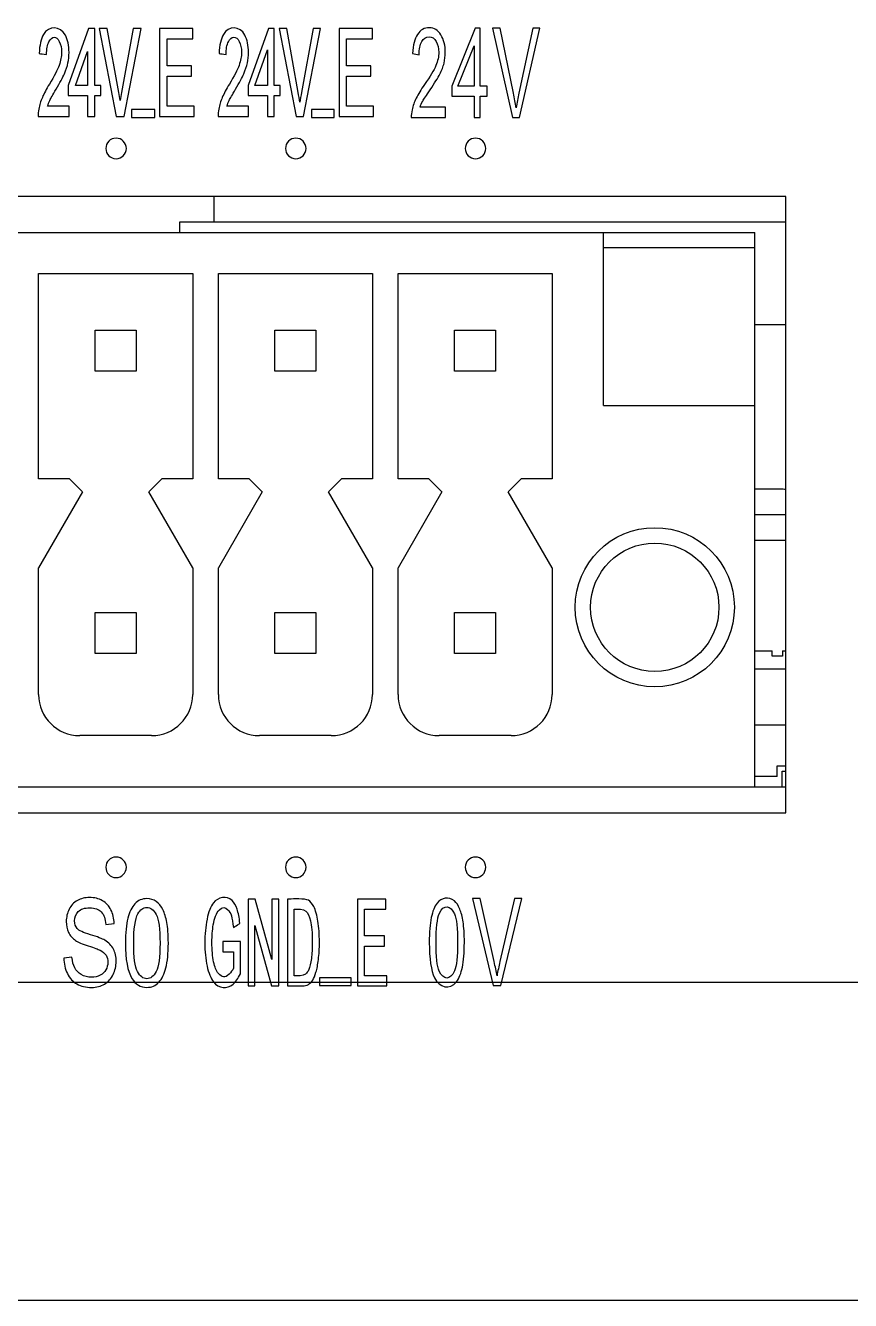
# Model space of a CAD drawing. Header units: millimetres. Extents: x 4086 to 8318, y 123 to 1549.
# Drawn here: x 7021.23 to 7037.29, y 1054.42 to 1079.26 of the extents above; entities that cross this region are included whole.
import ezdxf

# ---------------------------------------------------------------- set-up
doc = ezdxf.new("R2010")
doc.units = ezdxf.units.MM
doc.layers.add('20_ALL_FEATURES', color=7, linetype='Continuous')
doc.layers.add('layer 3', color=7, linetype='Continuous')

msp = doc.modelspace()

# ---------------------------------------------------------------- linework, layer by layer
at = {"layer": '20_ALL_FEATURES', "color": 7, "linetype": 'Continuous'}
for p, q in [((7036.033, 1075.925), (6960.933, 1075.925)), ((7024.896, 1075.925), (7024.896, 1075.425)), ((7036.033, 1063.925), (7036.033, 1075.925)), ((7024.226, 1075.425), (7024.226, 1075.225)), ((7036.033, 1075.425), (7024.226, 1075.425)), ((6961.533, 1075.225), (7035.433, 1075.225)), ((7032.483, 1071.855), (7032.483, 1075.225)), ((7035.433, 1064.425), (7035.433, 1075.225)), ((7035.433, 1074.925), (7032.483, 1074.925)), ((7021.483, 1070.425), (7021.483, 1074.425)), ((7021.483, 1074.425), (7024.483, 1074.425)), ((7024.483, 1074.425), (7024.483, 1070.425)), ((7024.983, 1070.425), (7024.983, 1074.425)), ((7024.983, 1074.425), (7027.983, 1074.425)), ((7027.983, 1074.425), (7027.983, 1070.425)), ((7028.483, 1070.425), (7028.483, 1074.425)), ((7028.483, 1074.425), (7031.483, 1074.425)), ((7031.483, 1074.425), (7031.483, 1070.425)), ((7022.583, 1072.525), (7022.583, 1073.325)), ((7022.583, 1073.325), (7023.383, 1073.325)), ((7023.383, 1073.325), (7023.383, 1072.525)), ((7026.083, 1072.525), (7026.083, 1073.325)), ((7026.083, 1073.325), (7026.883, 1073.325)), ((7026.883, 1073.325), (7026.883, 1072.525)), ((7029.583, 1072.525), (7029.583, 1073.325)), ((7029.583, 1073.325), (7030.383, 1073.325)), ((7030.383, 1073.325), (7030.383, 1072.525)), ((7036.033, 1073.425), (7035.433, 1073.425)), ((7023.383, 1072.525), (7022.583, 1072.525)), ((7026.883, 1072.525), (7026.083, 1072.525)), ((7030.383, 1072.525), (7029.583, 1072.525)), ((7032.483, 1071.855), (7035.433, 1071.855)), ((7022.083, 1070.425), (7021.483, 1070.425)), ((7022.083, 1070.425), (7022.336, 1070.171)), ((7023.629, 1070.171), (7023.883, 1070.425)), ((7024.483, 1070.425), (7023.883, 1070.425)), ((7025.583, 1070.425), (7024.983, 1070.425)), ((7025.583, 1070.425), (7025.836, 1070.171)), ((7027.129, 1070.171), (7027.383, 1070.425)), ((7027.983, 1070.425), (7027.383, 1070.425)), ((7029.083, 1070.425), (7028.483, 1070.425)), ((7029.083, 1070.425), (7029.336, 1070.171)), ((7030.629, 1070.171), (7030.883, 1070.425)), ((7031.483, 1070.425), (7030.883, 1070.425)), ((7035.937, 1070.225), (7035.433, 1070.225)), ((7022.336, 1070.171), (7021.483, 1068.692)), ((7024.483, 1068.692), (7023.629, 1070.171)), ((7025.836, 1070.171), (7024.983, 1068.692)), ((7027.983, 1068.692), (7027.129, 1070.171)), ((7029.336, 1070.171), (7028.483, 1068.692)), ((7031.483, 1068.692), (7030.629, 1070.171)), ((7036.033, 1069.725), (7035.433, 1069.725)), ((7036.033, 1069.225), (7035.433, 1069.225)), ((7021.483, 1066.225), (7021.483, 1068.692)), ((7024.483, 1068.692), (7024.483, 1066.225)), ((7024.983, 1066.225), (7024.983, 1068.692)), ((7027.983, 1068.692), (7027.983, 1066.225)), ((7028.483, 1066.225), (7028.483, 1068.692)), ((7031.483, 1068.692), (7031.483, 1066.225)), ((7022.583, 1067.025), (7022.583, 1067.825)), ((7022.583, 1067.825), (7023.383, 1067.825)), ((7023.383, 1067.825), (7023.383, 1067.025)), ((7026.083, 1067.025), (7026.083, 1067.825)), ((7026.083, 1067.825), (7026.883, 1067.825)), ((7026.883, 1067.825), (7026.883, 1067.025)), ((7029.583, 1067.025), (7029.583, 1067.825)), ((7029.583, 1067.825), (7030.383, 1067.825)), ((7030.383, 1067.825), (7030.383, 1067.025)), ((7023.383, 1067.025), (7022.583, 1067.025)), ((7026.883, 1067.025), (7026.083, 1067.025)), ((7030.383, 1067.025), (7029.583, 1067.025)), ((7035.433, 1067.075), (7035.769, 1067.075)), ((7035.769, 1066.975), (7035.769, 1067.075)), ((7035.969, 1067.075), (7035.969, 1066.975)), ((7035.969, 1067.075), (7036.033, 1067.075)), ((7035.969, 1066.975), (7035.769, 1066.975)), ((7035.433, 1066.728), (7036.033, 1066.728)), ((7036.033, 1065.628), (7035.433, 1065.628)), ((7023.683, 1065.425), (7022.283, 1065.425)), ((7027.183, 1065.425), (7025.783, 1065.425)), ((7030.683, 1065.425), (7029.283, 1065.425)), ((7035.864, 1064.628), (7035.864, 1064.835)), ((7035.864, 1064.835), (7036.033, 1064.835)), ((7035.864, 1064.628), (7035.433, 1064.628)), ((7035.964, 1064.425), (7035.964, 1064.735)), ((7035.964, 1064.735), (7036.033, 1064.735)), ((7036.033, 1064.425), (6960.933, 1064.425)), ((6960.933, 1063.925), (7036.033, 1063.925)), ((6846.023, 1060.625), (7173.323, 1060.625)), ((7173.273, 1054.425), (6846.073, 1054.425))]:
    msp.add_line(p, q, dxfattribs=at)
for radius in [1.55, 1.25]:
    msp.add_circle((7033.483, 1067.925), radius, dxfattribs=at)
for centre, radius, start, end in [((7035.937, 1069.725), 0.5, 78.9063, 90), ((7022.283, 1066.225), 0.8, 180, 270), ((7023.683, 1066.225), 0.8, 270, 0), ((7025.783, 1066.225), 0.8, 180, 270), ((7027.183, 1066.225), 0.8, 270, 0), ((7029.283, 1066.225), 0.8, 180, 270), ((7030.683, 1066.225), 0.8, 270, 0)]:
    msp.add_arc(centre, radius, start, end, dxfattribs=at)
at = {"layer": 'layer 3'}
for points, knots in [([(7022.076, 1077.682), (7022.076, 1077.682), (7022.076, 1077.481), (7022.076, 1077.481), (7022.076, 1077.481), (7022.076, 1077.481), (7021.472, 1077.481), (7021.472, 1077.481), (7021.472, 1077.481), (7021.472, 1077.532), (7021.476, 1077.58), (7021.485, 1077.628), (7021.485, 1077.628), (7021.499, 1077.705), (7021.522, 1077.781), (7021.555, 1077.856), (7021.555, 1077.856), (7021.587, 1077.931), (7021.633, 1078.017), (7021.692, 1078.115), (7021.692, 1078.115), (7021.785, 1078.268), (7021.848, 1078.39), (7021.881, 1078.479), (7021.881, 1078.479), (7021.914, 1078.569), (7021.93, 1078.654), (7021.93, 1078.734), (7021.93, 1078.734), (7021.93, 1078.817), (7021.915, 1078.888), (7021.885, 1078.945), (7021.885, 1078.945), (7021.826, 1079.059), (7021.74, 1079.052), (7021.684, 1078.94), (7021.684, 1078.94), (7021.653, 1078.88), (7021.638, 1078.796), (7021.637, 1078.688), (7021.637, 1078.688), (7021.573, 1078.698), (7021.527, 1078.705), (7021.493, 1078.71), (7021.493, 1078.71), (7021.5, 1078.871), (7021.528, 1078.995), (7021.576, 1079.079), (7021.576, 1079.079), (7021.677, 1079.255), (7021.909, 1079.249), (7022.003, 1079.069), (7022.003, 1079.069), (7022.051, 1078.978), (7022.075, 1078.864), (7022.075, 1078.729), (7022.075, 1078.729), (7022.075, 1078.66), (7022.068, 1078.593), (7022.054, 1078.526), (7022.054, 1078.526), (7022.04, 1078.459), (7022.017, 1078.389), (7021.984, 1078.316), (7021.984, 1078.316), (7021.952, 1078.242), (7021.898, 1078.141), (7021.822, 1078.013), (7021.822, 1078.013), (7021.759, 1077.907), (7021.718, 1077.835), (7021.7, 1077.797), (7021.7, 1077.797), (7021.682, 1077.759), (7021.668, 1077.721), (7021.656, 1077.682), (7021.656, 1077.682), (7021.656, 1077.682), (7022.076, 1077.682), (7022.076, 1077.682)], [0, 0, 0, 0, 0.047619, 0.047619, 0.047619, 0.047619, 0.095238, 0.095238, 0.095238, 0.095238, 0.142857, 0.142857, 0.142857, 0.142857, 0.190476, 0.190476, 0.190476, 0.190476, 0.238095, 0.238095, 0.238095, 0.238095, 0.285714, 0.285714, 0.285714, 0.285714, 0.333333, 0.333333, 0.333333, 0.333333, 0.380952, 0.380952, 0.380952, 0.380952, 0.428571, 0.428571, 0.428571, 0.428571, 0.47619, 0.47619, 0.47619, 0.47619, 0.52381, 0.52381, 0.52381, 0.52381, 0.571429, 0.571429, 0.571429, 0.571429, 0.619048, 0.619048, 0.619048, 0.619048, 0.666667, 0.666667, 0.666667, 0.666667, 0.714286, 0.714286, 0.714286, 0.714286, 0.761905, 0.761905, 0.761905, 0.761905, 0.809524, 0.809524, 0.809524, 0.809524, 0.857143, 0.857143, 0.857143, 0.857143, 0.904762, 0.904762, 0.904762, 0.904762, 1, 1, 1, 1]), ([(7022.433, 1077.481), (7022.433, 1077.481), (7022.433, 1077.891), (7022.433, 1077.891), (7022.433, 1077.891), (7022.433, 1077.891), (7022.098, 1077.891), (7022.098, 1077.891), (7022.098, 1077.891), (7022.098, 1077.891), (7022.061, 1077.891), (7022.061, 1077.891), (7022.061, 1077.891), (7022.061, 1077.891), (7022.061, 1078.086), (7022.061, 1078.086), (7022.061, 1078.086), (7022.061, 1078.086), (7022.452, 1079.2), (7022.452, 1079.2), (7022.452, 1079.2), (7022.452, 1079.2), (7022.575, 1079.2), (7022.575, 1079.2), (7022.575, 1079.2), (7022.575, 1079.2), (7022.575, 1078.086), (7022.575, 1078.086), (7022.575, 1078.086), (7022.575, 1078.086), (7022.691, 1078.086), (7022.691, 1078.086), (7022.691, 1078.086), (7022.691, 1078.086), (7022.691, 1077.891), (7022.691, 1077.891), (7022.691, 1077.891), (7022.691, 1077.891), (7022.575, 1077.891), (7022.575, 1077.891), (7022.575, 1077.891), (7022.575, 1077.891), (7022.575, 1077.481), (7022.575, 1077.481), (7022.575, 1077.481), (7022.575, 1077.481), (7022.538, 1077.481), (7022.538, 1077.481), (7022.538, 1077.481), (7022.538, 1077.481), (7022.47, 1077.481), (7022.47, 1077.481), (7022.47, 1077.481), (7022.47, 1077.481), (7022.433, 1077.481), (7022.433, 1077.481)], [0, 0, 0, 0, 0.066667, 0.066667, 0.066667, 0.066667, 0.133333, 0.133333, 0.133333, 0.133333, 0.2, 0.2, 0.2, 0.2, 0.266667, 0.266667, 0.266667, 0.266667, 0.333333, 0.333333, 0.333333, 0.333333, 0.4, 0.4, 0.4, 0.4, 0.466667, 0.466667, 0.466667, 0.466667, 0.533333, 0.533333, 0.533333, 0.533333, 0.6, 0.6, 0.6, 0.6, 0.666667, 0.666667, 0.666667, 0.666667, 0.733333, 0.733333, 0.733333, 0.733333, 0.8, 0.8, 0.8, 0.8, 0.866667, 0.866667, 0.866667, 0.866667, 1, 1, 1, 1]), ([(7022.991, 1077.481), (7022.991, 1077.481), (7022.66, 1079.2), (7022.66, 1079.2), (7022.66, 1079.2), (7022.714, 1079.2), (7022.767, 1079.2), (7022.82, 1079.2), (7022.82, 1079.2), (7022.82, 1079.2), (7023.043, 1077.95), (7023.043, 1077.95), (7023.043, 1077.95), (7023.052, 1077.896), (7023.061, 1077.844), (7023.069, 1077.794), (7023.069, 1077.794), (7023.077, 1077.846), (7023.087, 1077.898), (7023.096, 1077.95), (7023.096, 1077.95), (7023.096, 1077.95), (7023.327, 1079.2), (7023.327, 1079.2), (7023.327, 1079.2), (7023.378, 1079.2), (7023.429, 1079.2), (7023.48, 1079.2), (7023.48, 1079.2), (7023.48, 1079.2), (7023.146, 1077.481), (7023.146, 1077.481), (7023.146, 1077.481), (7023.094, 1077.481), (7023.043, 1077.481), (7022.991, 1077.481)], [0, 0, 0, 0, 0.1, 0.1, 0.1, 0.1, 0.2, 0.2, 0.2, 0.2, 0.3, 0.3, 0.3, 0.3, 0.4, 0.4, 0.4, 0.4, 0.5, 0.5, 0.5, 0.5, 0.6, 0.6, 0.6, 0.6, 0.7, 0.7, 0.7, 0.7, 0.8, 0.8, 0.8, 0.8, 1, 1, 1, 1]), ([(7023.834, 1077.481), (7023.834, 1077.481), (7023.834, 1079.2), (7023.834, 1079.2), (7023.834, 1079.2), (7024.052, 1079.2), (7024.271, 1079.2), (7024.489, 1079.2), (7024.489, 1079.2), (7024.489, 1079.2), (7024.489, 1078.998), (7024.489, 1078.998), (7024.489, 1078.998), (7024.489, 1078.998), (7023.984, 1078.998), (7023.984, 1078.998), (7023.984, 1078.998), (7023.984, 1078.998), (7023.984, 1078.47), (7023.984, 1078.47), (7023.984, 1078.47), (7023.984, 1078.47), (7024.457, 1078.47), (7024.457, 1078.47), (7024.457, 1078.47), (7024.457, 1078.47), (7024.457, 1078.268), (7024.457, 1078.268), (7024.457, 1078.268), (7024.457, 1078.268), (7023.984, 1078.268), (7023.984, 1078.268), (7023.984, 1078.268), (7023.984, 1078.268), (7023.984, 1077.682), (7023.984, 1077.682), (7023.984, 1077.682), (7023.984, 1077.682), (7024.509, 1077.682), (7024.509, 1077.682), (7024.509, 1077.682), (7024.509, 1077.682), (7024.509, 1077.481), (7024.509, 1077.481), (7024.509, 1077.481), (7024.509, 1077.481), (7023.834, 1077.481), (7023.834, 1077.481)], [0, 0, 0, 0, 0.076923, 0.076923, 0.076923, 0.076923, 0.153846, 0.153846, 0.153846, 0.153846, 0.230769, 0.230769, 0.230769, 0.230769, 0.307692, 0.307692, 0.307692, 0.307692, 0.384615, 0.384615, 0.384615, 0.384615, 0.461538, 0.461538, 0.461538, 0.461538, 0.538462, 0.538462, 0.538462, 0.538462, 0.615385, 0.615385, 0.615385, 0.615385, 0.692308, 0.692308, 0.692308, 0.692308, 0.769231, 0.769231, 0.769231, 0.769231, 0.846154, 0.846154, 0.846154, 0.846154, 1, 1, 1, 1]), ([(7025.544, 1077.481), (7025.544, 1077.481), (7025.004, 1077.481), (7025.004, 1077.481), (7025.004, 1077.481), (7025.004, 1077.481), (7024.977, 1077.481), (7024.977, 1077.481), (7024.977, 1077.481), (7024.977, 1077.532), (7024.981, 1077.58), (7024.99, 1077.628), (7024.99, 1077.628), (7025.004, 1077.705), (7025.028, 1077.781), (7025.06, 1077.856), (7025.06, 1077.856), (7025.092, 1077.931), (7025.138, 1078.017), (7025.197, 1078.115), (7025.197, 1078.115), (7025.29, 1078.269), (7025.353, 1078.39), (7025.386, 1078.479), (7025.386, 1078.479), (7025.419, 1078.569), (7025.435, 1078.654), (7025.435, 1078.734), (7025.435, 1078.734), (7025.435, 1078.817), (7025.42, 1078.888), (7025.39, 1078.946), (7025.39, 1078.946), (7025.331, 1079.061), (7025.236, 1079.054), (7025.179, 1078.94), (7025.179, 1078.94), (7025.148, 1078.88), (7025.133, 1078.796), (7025.132, 1078.688), (7025.132, 1078.688), (7025.065, 1078.699), (7025.041, 1078.703), (7024.998, 1078.71), (7024.998, 1078.71), (7025.005, 1078.872), (7025.033, 1078.995), (7025.081, 1079.08), (7025.081, 1079.08), (7025.182, 1079.255), (7025.404, 1079.249), (7025.498, 1079.07), (7025.498, 1079.07), (7025.546, 1078.978), (7025.57, 1078.864), (7025.57, 1078.729), (7025.57, 1078.729), (7025.57, 1078.66), (7025.563, 1078.593), (7025.549, 1078.526), (7025.549, 1078.526), (7025.535, 1078.459), (7025.512, 1078.389), (7025.479, 1078.316), (7025.479, 1078.316), (7025.446, 1078.243), (7025.392, 1078.141), (7025.317, 1078.013), (7025.317, 1078.013), (7025.254, 1077.907), (7025.213, 1077.835), (7025.195, 1077.797), (7025.195, 1077.797), (7025.177, 1077.759), (7025.163, 1077.721), (7025.151, 1077.682), (7025.151, 1077.682), (7025.151, 1077.682), (7025.544, 1077.682), (7025.544, 1077.682), (7025.544, 1077.682), (7025.544, 1077.682), (7025.571, 1077.682), (7025.571, 1077.682), (7025.571, 1077.682), (7025.571, 1077.682), (7025.571, 1077.481), (7025.571, 1077.481), (7025.571, 1077.481), (7025.571, 1077.481), (7025.544, 1077.481), (7025.544, 1077.481)], [0, 0, 0, 0, 0.041667, 0.041667, 0.041667, 0.041667, 0.083333, 0.083333, 0.083333, 0.083333, 0.125, 0.125, 0.125, 0.125, 0.166667, 0.166667, 0.166667, 0.166667, 0.208333, 0.208333, 0.208333, 0.208333, 0.25, 0.25, 0.25, 0.25, 0.291667, 0.291667, 0.291667, 0.291667, 0.333333, 0.333333, 0.333333, 0.333333, 0.375, 0.375, 0.375, 0.375, 0.416667, 0.416667, 0.416667, 0.416667, 0.458333, 0.458333, 0.458333, 0.458333, 0.5, 0.5, 0.5, 0.5, 0.541667, 0.541667, 0.541667, 0.541667, 0.583333, 0.583333, 0.583333, 0.583333, 0.625, 0.625, 0.625, 0.625, 0.666667, 0.666667, 0.666667, 0.666667, 0.708333, 0.708333, 0.708333, 0.708333, 0.75, 0.75, 0.75, 0.75, 0.791667, 0.791667, 0.791667, 0.791667, 0.833333, 0.833333, 0.833333, 0.833333, 0.875, 0.875, 0.875, 0.875, 0.916667, 0.916667, 0.916667, 0.916667, 1, 1, 1, 1]), ([(7026.043, 1079.2), (7026.043, 1079.2), (7026.07, 1079.2), (7026.07, 1079.2), (7026.07, 1079.2), (7026.07, 1079.2), (7026.07, 1078.086), (7026.07, 1078.086), (7026.07, 1078.086), (7026.07, 1078.086), (7026.159, 1078.086), (7026.159, 1078.086), (7026.159, 1078.086), (7026.159, 1078.086), (7026.186, 1078.086), (7026.186, 1078.086), (7026.186, 1078.086), (7026.186, 1078.086), (7026.186, 1077.891), (7026.186, 1077.891), (7026.186, 1077.891), (7026.186, 1077.891), (7026.159, 1077.891), (7026.159, 1077.891), (7026.159, 1077.891), (7026.159, 1077.891), (7026.07, 1077.891), (7026.07, 1077.891), (7026.07, 1077.891), (7026.07, 1077.891), (7026.07, 1077.481), (7026.07, 1077.481), (7026.07, 1077.481), (7026.07, 1077.481), (7026.043, 1077.481), (7026.043, 1077.481), (7026.043, 1077.481), (7026.043, 1077.481), (7025.965, 1077.481), (7025.965, 1077.481), (7025.965, 1077.481), (7025.965, 1077.481), (7025.938, 1077.481), (7025.938, 1077.481), (7025.938, 1077.481), (7025.938, 1077.481), (7025.938, 1077.891), (7025.938, 1077.891), (7025.938, 1077.891), (7025.938, 1077.891), (7025.593, 1077.891), (7025.593, 1077.891), (7025.593, 1077.891), (7025.593, 1077.891), (7025.566, 1077.891), (7025.566, 1077.891), (7025.566, 1077.891), (7025.566, 1077.891), (7025.566, 1078.086), (7025.566, 1078.086), (7025.566, 1078.086), (7025.566, 1078.086), (7025.957, 1079.2), (7025.957, 1079.2), (7025.957, 1079.2), (7025.957, 1079.2), (7025.984, 1079.2), (7025.984, 1079.2), (7025.984, 1079.2), (7025.984, 1079.2), (7026.043, 1079.2), (7026.043, 1079.2)], [0, 0, 0, 0, 0.052632, 0.052632, 0.052632, 0.052632, 0.105263, 0.105263, 0.105263, 0.105263, 0.157895, 0.157895, 0.157895, 0.157895, 0.210526, 0.210526, 0.210526, 0.210526, 0.263158, 0.263158, 0.263158, 0.263158, 0.315789, 0.315789, 0.315789, 0.315789, 0.368421, 0.368421, 0.368421, 0.368421, 0.421053, 0.421053, 0.421053, 0.421053, 0.473684, 0.473684, 0.473684, 0.473684, 0.526316, 0.526316, 0.526316, 0.526316, 0.578947, 0.578947, 0.578947, 0.578947, 0.631579, 0.631579, 0.631579, 0.631579, 0.684211, 0.684211, 0.684211, 0.684211, 0.736842, 0.736842, 0.736842, 0.736842, 0.789474, 0.789474, 0.789474, 0.789474, 0.842105, 0.842105, 0.842105, 0.842105, 0.894737, 0.894737, 0.894737, 0.894737, 1, 1, 1, 1]), ([(7026.288, 1079.2), (7026.288, 1079.2), (7026.315, 1079.2), (7026.315, 1079.2), (7026.315, 1079.2), (7026.315, 1079.2), (7026.537, 1077.951), (7026.537, 1077.951), (7026.537, 1077.951), (7026.549, 1077.885), (7026.56, 1077.822), (7026.569, 1077.761), (7026.569, 1077.761), (7026.579, 1077.824), (7026.59, 1077.887), (7026.601, 1077.951), (7026.601, 1077.951), (7026.601, 1077.951), (7026.832, 1079.2), (7026.832, 1079.2), (7026.832, 1079.2), (7026.832, 1079.2), (7026.859, 1079.2), (7026.859, 1079.2), (7026.859, 1079.2), (7026.859, 1079.2), (7026.948, 1079.2), (7026.948, 1079.2), (7026.948, 1079.2), (7026.948, 1079.2), (7026.975, 1079.2), (7026.975, 1079.2), (7026.975, 1079.2), (7026.975, 1079.2), (7026.641, 1077.481), (7026.641, 1077.481), (7026.641, 1077.481), (7026.641, 1077.481), (7026.614, 1077.481), (7026.614, 1077.481), (7026.614, 1077.481), (7026.614, 1077.481), (7026.523, 1077.481), (7026.523, 1077.481), (7026.523, 1077.481), (7026.523, 1077.481), (7026.496, 1077.481), (7026.496, 1077.481), (7026.496, 1077.481), (7026.496, 1077.481), (7026.165, 1079.2), (7026.165, 1079.2), (7026.165, 1079.2), (7026.165, 1079.2), (7026.192, 1079.2), (7026.192, 1079.2), (7026.192, 1079.2), (7026.192, 1079.2), (7026.288, 1079.2), (7026.288, 1079.2)], [0, 0, 0, 0, 0.0625, 0.0625, 0.0625, 0.0625, 0.125, 0.125, 0.125, 0.125, 0.1875, 0.1875, 0.1875, 0.1875, 0.25, 0.25, 0.25, 0.25, 0.3125, 0.3125, 0.3125, 0.3125, 0.375, 0.375, 0.375, 0.375, 0.4375, 0.4375, 0.4375, 0.4375, 0.5, 0.5, 0.5, 0.5, 0.5625, 0.5625, 0.5625, 0.5625, 0.625, 0.625, 0.625, 0.625, 0.6875, 0.6875, 0.6875, 0.6875, 0.75, 0.75, 0.75, 0.75, 0.8125, 0.8125, 0.8125, 0.8125, 0.875, 0.875, 0.875, 0.875, 1, 1, 1, 1]), ([(7027.957, 1079.2), (7027.957, 1079.2), (7027.984, 1079.2), (7027.984, 1079.2), (7027.984, 1079.2), (7027.984, 1079.2), (7027.984, 1078.998), (7027.984, 1078.998), (7027.984, 1078.998), (7027.984, 1078.998), (7027.957, 1078.998), (7027.957, 1078.998), (7027.957, 1078.998), (7027.957, 1078.998), (7027.479, 1078.998), (7027.479, 1078.998), (7027.479, 1078.998), (7027.479, 1078.998), (7027.479, 1078.47), (7027.479, 1078.47), (7027.479, 1078.47), (7027.479, 1078.47), (7027.925, 1078.47), (7027.925, 1078.47), (7027.925, 1078.47), (7027.925, 1078.47), (7027.952, 1078.47), (7027.952, 1078.47), (7027.952, 1078.47), (7027.952, 1078.47), (7027.952, 1078.268), (7027.952, 1078.268), (7027.952, 1078.268), (7027.952, 1078.268), (7027.925, 1078.268), (7027.925, 1078.268), (7027.925, 1078.268), (7027.925, 1078.268), (7027.479, 1078.268), (7027.479, 1078.268), (7027.479, 1078.268), (7027.479, 1078.268), (7027.479, 1077.682), (7027.479, 1077.682), (7027.479, 1077.682), (7027.479, 1077.682), (7027.977, 1077.682), (7027.977, 1077.682), (7027.977, 1077.682), (7027.977, 1077.682), (7028.004, 1077.682), (7028.004, 1077.682), (7028.004, 1077.682), (7028.004, 1077.682), (7028.004, 1077.481), (7028.004, 1077.481), (7028.004, 1077.481), (7028.004, 1077.481), (7027.977, 1077.481), (7027.977, 1077.481), (7027.977, 1077.481), (7027.977, 1077.481), (7027.366, 1077.481), (7027.366, 1077.481), (7027.366, 1077.481), (7027.366, 1077.481), (7027.339, 1077.481), (7027.339, 1077.481), (7027.339, 1077.481), (7027.339, 1077.481), (7027.339, 1079.2), (7027.339, 1079.2), (7027.339, 1079.2), (7027.339, 1079.2), (7027.366, 1079.2), (7027.366, 1079.2), (7027.366, 1079.2), (7027.366, 1079.2), (7027.957, 1079.2), (7027.957, 1079.2)], [0, 0, 0, 0, 0.047619, 0.047619, 0.047619, 0.047619, 0.095238, 0.095238, 0.095238, 0.095238, 0.142857, 0.142857, 0.142857, 0.142857, 0.190476, 0.190476, 0.190476, 0.190476, 0.238095, 0.238095, 0.238095, 0.238095, 0.285714, 0.285714, 0.285714, 0.285714, 0.333333, 0.333333, 0.333333, 0.333333, 0.380952, 0.380952, 0.380952, 0.380952, 0.428571, 0.428571, 0.428571, 0.428571, 0.47619, 0.47619, 0.47619, 0.47619, 0.52381, 0.52381, 0.52381, 0.52381, 0.571429, 0.571429, 0.571429, 0.571429, 0.619048, 0.619048, 0.619048, 0.619048, 0.666667, 0.666667, 0.666667, 0.666667, 0.714286, 0.714286, 0.714286, 0.714286, 0.761905, 0.761905, 0.761905, 0.761905, 0.809524, 0.809524, 0.809524, 0.809524, 0.857143, 0.857143, 0.857143, 0.857143, 0.904762, 0.904762, 0.904762, 0.904762, 1, 1, 1, 1]), ([(7029.404, 1077.666), (7029.404, 1077.666), (7029.404, 1077.462), (7029.404, 1077.462), (7029.404, 1077.462), (7029.404, 1077.462), (7028.741, 1077.462), (7028.741, 1077.462), (7028.741, 1077.462), (7028.74, 1077.513), (7028.745, 1077.563), (7028.755, 1077.611), (7028.755, 1077.611), (7028.772, 1077.689), (7028.8, 1077.766), (7028.837, 1077.842), (7028.837, 1077.842), (7028.875, 1077.918), (7028.928, 1078.006), (7028.998, 1078.105), (7028.998, 1078.105), (7029.107, 1078.26), (7029.18, 1078.383), (7029.219, 1078.474), (7029.219, 1078.474), (7029.257, 1078.565), (7029.277, 1078.651), (7029.277, 1078.732), (7029.277, 1078.732), (7029.277, 1078.817), (7029.259, 1078.888), (7029.224, 1078.947), (7029.224, 1078.947), (7029.189, 1079.005), (7029.144, 1079.034), (7029.087, 1079.034), (7029.087, 1079.034), (7029.028, 1079.034), (7028.98, 1079.003), (7028.945, 1078.942), (7028.945, 1078.942), (7028.909, 1078.88), (7028.891, 1078.795), (7028.891, 1078.686), (7028.891, 1078.686), (7028.891, 1078.686), (7028.765, 1078.708), (7028.765, 1078.708), (7028.765, 1078.708), (7028.773, 1078.872), (7028.806, 1078.997), (7028.862, 1079.083), (7028.862, 1079.083), (7028.919, 1079.169), (7028.995, 1079.212), (7029.09, 1079.212), (7029.09, 1079.212), (7029.186, 1079.212), (7029.263, 1079.166), (7029.318, 1079.073), (7029.318, 1079.073), (7029.375, 1078.98), (7029.403, 1078.865), (7029.403, 1078.727), (7029.403, 1078.727), (7029.403, 1078.658), (7029.394, 1078.589), (7029.378, 1078.522), (7029.378, 1078.522), (7029.362, 1078.454), (7029.334, 1078.383), (7029.296, 1078.308), (7029.296, 1078.308), (7029.258, 1078.234), (7029.195, 1078.131), (7029.107, 1078.002), (7029.107, 1078.002), (7029.033, 1077.894), (7028.985, 1077.821), (7028.964, 1077.782), (7028.964, 1077.782), (7028.943, 1077.744), (7028.926, 1077.705), (7028.912, 1077.666), (7028.912, 1077.666), (7028.912, 1077.666), (7029.404, 1077.666), (7029.404, 1077.666)], [0, 0, 0, 0, 0.043478, 0.043478, 0.043478, 0.043478, 0.086957, 0.086957, 0.086957, 0.086957, 0.130435, 0.130435, 0.130435, 0.130435, 0.173913, 0.173913, 0.173913, 0.173913, 0.217391, 0.217391, 0.217391, 0.217391, 0.26087, 0.26087, 0.26087, 0.26087, 0.304348, 0.304348, 0.304348, 0.304348, 0.347826, 0.347826, 0.347826, 0.347826, 0.391304, 0.391304, 0.391304, 0.391304, 0.434783, 0.434783, 0.434783, 0.434783, 0.478261, 0.478261, 0.478261, 0.478261, 0.521739, 0.521739, 0.521739, 0.521739, 0.565217, 0.565217, 0.565217, 0.565217, 0.608696, 0.608696, 0.608696, 0.608696, 0.652174, 0.652174, 0.652174, 0.652174, 0.695652, 0.695652, 0.695652, 0.695652, 0.73913, 0.73913, 0.73913, 0.73913, 0.782609, 0.782609, 0.782609, 0.782609, 0.826087, 0.826087, 0.826087, 0.826087, 0.869565, 0.869565, 0.869565, 0.869565, 0.913043, 0.913043, 0.913043, 0.913043, 1, 1, 1, 1]), ([(7029.962, 1077.462), (7029.962, 1077.462), (7029.962, 1077.878), (7029.962, 1077.878), (7029.962, 1077.878), (7029.962, 1077.878), (7029.527, 1077.878), (7029.527, 1077.878), (7029.527, 1077.878), (7029.527, 1077.878), (7029.527, 1078.075), (7029.527, 1078.075), (7029.527, 1078.075), (7029.527, 1078.075), (7029.984, 1079.205), (7029.984, 1079.205), (7029.984, 1079.205), (7029.984, 1079.205), (7030.085, 1079.205), (7030.085, 1079.205), (7030.085, 1079.205), (7030.085, 1079.205), (7030.085, 1078.075), (7030.085, 1078.075), (7030.085, 1078.075), (7030.085, 1078.075), (7030.221, 1078.075), (7030.221, 1078.075), (7030.221, 1078.075), (7030.221, 1078.075), (7030.221, 1077.878), (7030.221, 1077.878), (7030.221, 1077.878), (7030.221, 1077.878), (7030.085, 1077.878), (7030.085, 1077.878), (7030.085, 1077.878), (7030.085, 1077.878), (7030.085, 1077.462), (7030.085, 1077.462), (7030.085, 1077.462), (7030.085, 1077.462), (7029.962, 1077.462), (7029.962, 1077.462)], [0, 0, 0, 0, 0.083333, 0.083333, 0.083333, 0.083333, 0.166667, 0.166667, 0.166667, 0.166667, 0.25, 0.25, 0.25, 0.25, 0.333333, 0.333333, 0.333333, 0.333333, 0.416667, 0.416667, 0.416667, 0.416667, 0.5, 0.5, 0.5, 0.5, 0.583333, 0.583333, 0.583333, 0.583333, 0.666667, 0.666667, 0.666667, 0.666667, 0.75, 0.75, 0.75, 0.75, 0.833333, 0.833333, 0.833333, 0.833333, 1, 1, 1, 1]), ([(7030.712, 1077.462), (7030.712, 1077.462), (7030.325, 1079.205), (7030.325, 1079.205), (7030.325, 1079.205), (7030.325, 1079.205), (7030.469, 1079.205), (7030.469, 1079.205), (7030.469, 1079.205), (7030.469, 1079.205), (7030.729, 1077.938), (7030.729, 1077.938), (7030.729, 1077.938), (7030.75, 1077.837), (7030.768, 1077.742), (7030.782, 1077.653), (7030.782, 1077.653), (7030.797, 1077.748), (7030.815, 1077.843), (7030.835, 1077.938), (7030.835, 1077.938), (7030.835, 1077.938), (7031.106, 1079.205), (7031.106, 1079.205), (7031.106, 1079.205), (7031.106, 1079.205), (7031.241, 1079.205), (7031.241, 1079.205), (7031.241, 1079.205), (7031.241, 1079.205), (7030.85, 1077.462), (7030.85, 1077.462), (7030.85, 1077.462), (7030.85, 1077.462), (7030.712, 1077.462), (7030.712, 1077.462)], [0, 0, 0, 0, 0.1, 0.1, 0.1, 0.1, 0.2, 0.2, 0.2, 0.2, 0.3, 0.3, 0.3, 0.3, 0.4, 0.4, 0.4, 0.4, 0.5, 0.5, 0.5, 0.5, 0.6, 0.6, 0.6, 0.6, 0.7, 0.7, 0.7, 0.7, 0.8, 0.8, 0.8, 0.8, 1, 1, 1, 1]), ([(7022.433, 1078.086), (7022.433, 1078.086), (7022.433, 1078.752), (7022.433, 1078.752), (7022.433, 1078.752), (7022.433, 1078.752), (7022.201, 1078.086), (7022.201, 1078.086), (7022.201, 1078.086), (7022.201, 1078.086), (7022.433, 1078.086), (7022.433, 1078.086)], [0, 0, 0, 0, 0.25, 0.25, 0.25, 0.25, 0.5, 0.5, 0.5, 0.5, 1, 1, 1, 1]), ([(7025.938, 1078.782), (7025.938, 1078.782), (7025.696, 1078.086), (7025.696, 1078.086), (7025.696, 1078.086), (7025.696, 1078.086), (7025.938, 1078.086), (7025.938, 1078.086), (7025.938, 1078.086), (7025.938, 1078.086), (7025.938, 1078.782), (7025.938, 1078.782)], [0, 0, 0, 0, 0.25, 0.25, 0.25, 0.25, 0.5, 0.5, 0.5, 0.5, 1, 1, 1, 1]), ([(7029.962, 1078.075), (7029.962, 1078.075), (7029.962, 1078.859), (7029.962, 1078.859), (7029.962, 1078.859), (7029.962, 1078.859), (7029.648, 1078.075), (7029.648, 1078.075), (7029.648, 1078.075), (7029.648, 1078.075), (7029.962, 1078.075), (7029.962, 1078.075)], [0, 0, 0, 0, 0.25, 0.25, 0.25, 0.25, 0.5, 0.5, 0.5, 0.5, 1, 1, 1, 1]), ([(7023.292, 1077.465), (7023.292, 1077.465), (7023.292, 1077.617), (7023.292, 1077.617), (7023.292, 1077.617), (7023.443, 1077.617), (7023.594, 1077.617), (7023.745, 1077.617), (7023.745, 1077.617), (7023.745, 1077.617), (7023.745, 1077.465), (7023.745, 1077.465), (7023.745, 1077.465), (7023.594, 1077.465), (7023.443, 1077.465), (7023.292, 1077.465)], [0, 0, 0, 0, 0.2, 0.2, 0.2, 0.2, 0.4, 0.4, 0.4, 0.4, 0.6, 0.6, 0.6, 0.6, 1, 1, 1, 1]), ([(7027.213, 1077.617), (7027.213, 1077.617), (7027.24, 1077.617), (7027.24, 1077.617), (7027.24, 1077.617), (7027.24, 1077.617), (7027.24, 1077.465), (7027.24, 1077.465), (7027.24, 1077.465), (7027.24, 1077.465), (7027.213, 1077.465), (7027.213, 1077.465), (7027.213, 1077.465), (7027.213, 1077.465), (7026.824, 1077.465), (7026.824, 1077.465), (7026.824, 1077.465), (7026.824, 1077.465), (7026.797, 1077.465), (7026.797, 1077.465), (7026.797, 1077.465), (7026.797, 1077.465), (7026.797, 1077.617), (7026.797, 1077.617), (7026.797, 1077.617), (7026.797, 1077.617), (7026.824, 1077.617), (7026.824, 1077.617), (7026.824, 1077.617), (7026.824, 1077.617), (7027.213, 1077.617), (7027.213, 1077.617)], [0, 0, 0, 0, 0.111111, 0.111111, 0.111111, 0.111111, 0.222222, 0.222222, 0.222222, 0.222222, 0.333333, 0.333333, 0.333333, 0.333333, 0.444444, 0.444444, 0.444444, 0.444444, 0.555556, 0.555556, 0.555556, 0.555556, 0.666667, 0.666667, 0.666667, 0.666667, 0.777778, 0.777778, 0.777778, 0.777778, 1, 1, 1, 1]), ([(7022.991, 1077.061), (7023.101, 1077.061), (7023.191, 1076.972), (7023.191, 1076.861), (7023.191, 1076.861), (7023.191, 1076.751), (7023.101, 1076.661), (7022.991, 1076.661), (7022.991, 1076.661), (7022.88, 1076.661), (7022.791, 1076.751), (7022.791, 1076.861), (7022.791, 1076.861), (7022.791, 1076.972), (7022.88, 1077.061), (7022.991, 1077.061)], [0, 0, 0, 0, 0.2, 0.2, 0.2, 0.2, 0.4, 0.4, 0.4, 0.4, 0.6, 0.6, 0.6, 0.6, 1, 1, 1, 1]), ([(7026.491, 1077.061), (7026.601, 1077.061), (7026.691, 1076.972), (7026.691, 1076.861), (7026.691, 1076.861), (7026.691, 1076.751), (7026.601, 1076.661), (7026.491, 1076.661), (7026.491, 1076.661), (7026.38, 1076.661), (7026.291, 1076.751), (7026.291, 1076.861), (7026.291, 1076.861), (7026.291, 1076.972), (7026.38, 1077.061), (7026.491, 1077.061)], [0, 0, 0, 0, 0.2, 0.2, 0.2, 0.2, 0.4, 0.4, 0.4, 0.4, 0.6, 0.6, 0.6, 0.6, 1, 1, 1, 1]), ([(7029.991, 1077.061), (7030.101, 1077.061), (7030.191, 1076.972), (7030.191, 1076.861), (7030.191, 1076.861), (7030.191, 1076.751), (7030.101, 1076.661), (7029.991, 1076.661), (7029.991, 1076.661), (7029.88, 1076.661), (7029.791, 1076.751), (7029.791, 1076.861), (7029.791, 1076.861), (7029.791, 1076.972), (7029.88, 1077.061), (7029.991, 1077.061)], [0, 0, 0, 0, 0.2, 0.2, 0.2, 0.2, 0.4, 0.4, 0.4, 0.4, 0.6, 0.6, 0.6, 0.6, 1, 1, 1, 1]), ([(7022.991, 1063.061), (7023.101, 1063.061), (7023.191, 1062.972), (7023.191, 1062.861), (7023.191, 1062.861), (7023.191, 1062.751), (7023.101, 1062.661), (7022.991, 1062.661), (7022.991, 1062.661), (7022.88, 1062.661), (7022.791, 1062.751), (7022.791, 1062.861), (7022.791, 1062.861), (7022.791, 1062.972), (7022.88, 1063.061), (7022.991, 1063.061)], [0, 0, 0, 0, 0.2, 0.2, 0.2, 0.2, 0.4, 0.4, 0.4, 0.4, 0.6, 0.6, 0.6, 0.6, 1, 1, 1, 1]), ([(7026.491, 1063.061), (7026.601, 1063.061), (7026.691, 1062.972), (7026.691, 1062.861), (7026.691, 1062.861), (7026.691, 1062.751), (7026.601, 1062.661), (7026.491, 1062.661), (7026.491, 1062.661), (7026.38, 1062.661), (7026.291, 1062.751), (7026.291, 1062.861), (7026.291, 1062.861), (7026.291, 1062.972), (7026.38, 1063.061), (7026.491, 1063.061)], [0, 0, 0, 0, 0.2, 0.2, 0.2, 0.2, 0.4, 0.4, 0.4, 0.4, 0.6, 0.6, 0.6, 0.6, 1, 1, 1, 1]), ([(7029.991, 1063.061), (7030.101, 1063.061), (7030.191, 1062.972), (7030.191, 1062.861), (7030.191, 1062.861), (7030.191, 1062.751), (7030.101, 1062.661), (7029.991, 1062.661), (7029.991, 1062.661), (7029.88, 1062.661), (7029.791, 1062.751), (7029.791, 1062.861), (7029.791, 1062.861), (7029.791, 1062.972), (7029.88, 1063.061), (7029.991, 1063.061)], [0, 0, 0, 0, 0.2, 0.2, 0.2, 0.2, 0.4, 0.4, 0.4, 0.4, 0.6, 0.6, 0.6, 0.6, 1, 1, 1, 1]), ([(7021.973, 1061.094), (7021.973, 1061.094), (7022.132, 1061.113), (7022.132, 1061.113), (7022.132, 1061.113), (7022.14, 1061.028), (7022.157, 1060.958), (7022.185, 1060.903), (7022.185, 1060.903), (7022.213, 1060.849), (7022.256, 1060.805), (7022.314, 1060.771), (7022.314, 1060.771), (7022.372, 1060.737), (7022.438, 1060.72), (7022.511, 1060.72), (7022.511, 1060.72), (7022.576, 1060.72), (7022.633, 1060.733), (7022.683, 1060.759), (7022.683, 1060.759), (7022.732, 1060.784), (7022.769, 1060.819), (7022.793, 1060.864), (7022.793, 1060.864), (7022.817, 1060.909), (7022.83, 1060.957), (7022.83, 1061.009), (7022.83, 1061.009), (7022.83, 1061.062), (7022.818, 1061.108), (7022.795, 1061.148), (7022.795, 1061.148), (7022.771, 1061.187), (7022.733, 1061.22), (7022.679, 1061.247), (7022.679, 1061.247), (7022.645, 1061.265), (7022.568, 1061.292), (7022.45, 1061.33), (7022.45, 1061.33), (7022.332, 1061.367), (7022.25, 1061.402), (7022.203, 1061.436), (7022.203, 1061.436), (7022.141, 1061.478), (7022.096, 1061.531), (7022.066, 1061.593), (7022.066, 1061.593), (7022.036, 1061.656), (7022.021, 1061.727), (7022.021, 1061.804), (7022.021, 1061.804), (7022.021, 1061.89), (7022.04, 1061.97), (7022.076, 1062.044), (7022.076, 1062.044), (7022.113, 1062.119), (7022.167, 1062.175), (7022.237, 1062.214), (7022.237, 1062.214), (7022.308, 1062.253), (7022.386, 1062.272), (7022.473, 1062.272), (7022.473, 1062.272), (7022.568, 1062.272), (7022.652, 1062.252), (7022.724, 1062.211), (7022.724, 1062.211), (7022.797, 1062.171), (7022.853, 1062.111), (7022.892, 1062.033), (7022.892, 1062.033), (7022.931, 1061.954), (7022.952, 1061.865), (7022.955, 1061.766), (7022.955, 1061.766), (7022.955, 1061.766), (7022.792, 1061.749), (7022.792, 1061.749), (7022.792, 1061.749), (7022.783, 1061.856), (7022.754, 1061.937), (7022.703, 1061.991), (7022.703, 1061.991), (7022.653, 1062.046), (7022.578, 1062.073), (7022.479, 1062.073), (7022.479, 1062.073), (7022.377, 1062.073), (7022.302, 1062.048), (7022.255, 1061.999), (7022.255, 1061.999), (7022.208, 1061.949), (7022.184, 1061.889), (7022.184, 1061.819), (7022.184, 1061.819), (7022.184, 1061.758), (7022.201, 1061.708), (7022.234, 1061.669), (7022.234, 1061.669), (7022.267, 1061.63), (7022.352, 1061.589), (7022.49, 1061.548), (7022.49, 1061.548), (7022.628, 1061.507), (7022.723, 1061.471), (7022.774, 1061.44), (7022.774, 1061.44), (7022.849, 1061.395), (7022.904, 1061.338), (7022.939, 1061.268), (7022.939, 1061.268), (7022.975, 1061.199), (7022.993, 1061.119), (7022.993, 1061.028), (7022.993, 1061.028), (7022.993, 1060.938), (7022.973, 1060.853), (7022.934, 1060.774), (7022.934, 1060.774), (7022.895, 1060.694), (7022.839, 1060.632), (7022.766, 1060.588), (7022.766, 1060.588), (7022.693, 1060.544), (7022.611, 1060.522), (7022.519, 1060.522), (7022.519, 1060.522), (7022.403, 1060.522), (7022.306, 1060.544), (7022.227, 1060.589), (7022.227, 1060.589), (7022.149, 1060.633), (7022.088, 1060.7), (7022.043, 1060.79), (7022.043, 1060.79), (7021.998, 1060.88), (7021.975, 1060.981), (7021.973, 1061.094)], [0, 0, 0, 0, 0.027778, 0.027778, 0.027778, 0.027778, 0.055556, 0.055556, 0.055556, 0.055556, 0.083333, 0.083333, 0.083333, 0.083333, 0.111111, 0.111111, 0.111111, 0.111111, 0.138889, 0.138889, 0.138889, 0.138889, 0.166667, 0.166667, 0.166667, 0.166667, 0.194444, 0.194444, 0.194444, 0.194444, 0.222222, 0.222222, 0.222222, 0.222222, 0.25, 0.25, 0.25, 0.25, 0.277778, 0.277778, 0.277778, 0.277778, 0.305556, 0.305556, 0.305556, 0.305556, 0.333333, 0.333333, 0.333333, 0.333333, 0.361111, 0.361111, 0.361111, 0.361111, 0.388889, 0.388889, 0.388889, 0.388889, 0.416667, 0.416667, 0.416667, 0.416667, 0.444444, 0.444444, 0.444444, 0.444444, 0.472222, 0.472222, 0.472222, 0.472222, 0.5, 0.5, 0.5, 0.5, 0.527778, 0.527778, 0.527778, 0.527778, 0.555556, 0.555556, 0.555556, 0.555556, 0.583333, 0.583333, 0.583333, 0.583333, 0.611111, 0.611111, 0.611111, 0.611111, 0.638889, 0.638889, 0.638889, 0.638889, 0.666667, 0.666667, 0.666667, 0.666667, 0.694444, 0.694444, 0.694444, 0.694444, 0.722222, 0.722222, 0.722222, 0.722222, 0.75, 0.75, 0.75, 0.75, 0.777778, 0.777778, 0.777778, 0.777778, 0.805556, 0.805556, 0.805556, 0.805556, 0.833333, 0.833333, 0.833333, 0.833333, 0.861111, 0.861111, 0.861111, 0.861111, 0.888889, 0.888889, 0.888889, 0.888889, 0.916667, 0.916667, 0.916667, 0.916667, 0.944444, 0.944444, 0.944444, 0.944444, 1, 1, 1, 1]), ([(7025.073, 1061.215), (7025.073, 1061.215), (7025.073, 1061.413), (7025.073, 1061.413), (7025.073, 1061.413), (7025.073, 1061.413), (7025.115, 1061.413), (7025.115, 1061.413), (7025.115, 1061.413), (7025.115, 1061.413), (7025.371, 1061.413), (7025.371, 1061.413), (7025.371, 1061.413), (7025.371, 1061.413), (7025.412, 1061.413), (7025.412, 1061.413), (7025.412, 1061.413), (7025.412, 1061.413), (7025.412, 1060.786), (7025.412, 1060.786), (7025.412, 1060.786), (7025.367, 1060.698), (7025.32, 1060.632), (7025.271, 1060.588), (7025.271, 1060.588), (7025.154, 1060.482), (7024.988, 1060.506), (7024.891, 1060.629), (7024.891, 1060.629), (7024.835, 1060.7), (7024.792, 1060.803), (7024.763, 1060.937), (7024.763, 1060.937), (7024.734, 1061.072), (7024.72, 1061.223), (7024.72, 1061.388), (7024.72, 1061.388), (7024.72, 1061.553), (7024.734, 1061.707), (7024.763, 1061.85), (7024.763, 1061.85), (7024.791, 1061.993), (7024.833, 1062.099), (7024.886, 1062.168), (7024.886, 1062.168), (7024.973, 1062.279), (7025.146, 1062.315), (7025.252, 1062.212), (7025.252, 1062.212), (7025.293, 1062.172), (7025.325, 1062.117), (7025.348, 1062.047), (7025.348, 1062.047), (7025.372, 1061.976), (7025.39, 1061.883), (7025.402, 1061.769), (7025.402, 1061.769), (7025.328, 1061.721), (7025.32, 1061.716), (7025.276, 1061.687), (7025.276, 1061.687), (7025.265, 1061.773), (7025.252, 1061.868), (7025.237, 1061.917), (7025.237, 1061.917), (7025.221, 1061.967), (7025.199, 1062.006), (7025.169, 1062.036), (7025.169, 1062.036), (7025.114, 1062.092), (7025.059, 1062.089), (7025.004, 1062.033), (7025.004, 1062.033), (7024.973, 1062.002), (7024.948, 1061.961), (7024.929, 1061.91), (7024.929, 1061.91), (7024.91, 1061.859), (7024.895, 1061.803), (7024.885, 1061.742), (7024.885, 1061.742), (7024.867, 1061.637), (7024.858, 1061.524), (7024.858, 1061.401), (7024.858, 1061.401), (7024.858, 1061.25), (7024.869, 1061.123), (7024.89, 1061.021), (7024.89, 1061.021), (7024.912, 1060.919), (7024.943, 1060.844), (7024.984, 1060.795), (7024.984, 1060.795), (7025.054, 1060.711), (7025.113, 1060.7), (7025.192, 1060.777), (7025.192, 1060.777), (7025.23, 1060.815), (7025.259, 1060.854), (7025.279, 1060.897), (7025.279, 1060.897), (7025.279, 1060.897), (7025.279, 1061.215), (7025.279, 1061.215), (7025.279, 1061.215), (7025.279, 1061.215), (7025.115, 1061.215), (7025.115, 1061.215), (7025.115, 1061.215), (7025.115, 1061.215), (7025.073, 1061.215), (7025.073, 1061.215)], [0, 0, 0, 0, 0.034483, 0.034483, 0.034483, 0.034483, 0.068966, 0.068966, 0.068966, 0.068966, 0.103448, 0.103448, 0.103448, 0.103448, 0.137931, 0.137931, 0.137931, 0.137931, 0.172414, 0.172414, 0.172414, 0.172414, 0.206897, 0.206897, 0.206897, 0.206897, 0.241379, 0.241379, 0.241379, 0.241379, 0.275862, 0.275862, 0.275862, 0.275862, 0.310345, 0.310345, 0.310345, 0.310345, 0.344828, 0.344828, 0.344828, 0.344828, 0.37931, 0.37931, 0.37931, 0.37931, 0.413793, 0.413793, 0.413793, 0.413793, 0.448276, 0.448276, 0.448276, 0.448276, 0.482759, 0.482759, 0.482759, 0.482759, 0.517241, 0.517241, 0.517241, 0.517241, 0.551724, 0.551724, 0.551724, 0.551724, 0.586207, 0.586207, 0.586207, 0.586207, 0.62069, 0.62069, 0.62069, 0.62069, 0.655172, 0.655172, 0.655172, 0.655172, 0.689655, 0.689655, 0.689655, 0.689655, 0.724138, 0.724138, 0.724138, 0.724138, 0.758621, 0.758621, 0.758621, 0.758621, 0.793103, 0.793103, 0.793103, 0.793103, 0.827586, 0.827586, 0.827586, 0.827586, 0.862069, 0.862069, 0.862069, 0.862069, 0.896552, 0.896552, 0.896552, 0.896552, 0.931034, 0.931034, 0.931034, 0.931034, 1, 1, 1, 1]), ([(7029.091, 1061.397), (7029.091, 1061.597), (7029.103, 1061.759), (7029.129, 1061.881), (7029.129, 1061.881), (7029.155, 1062.003), (7029.192, 1062.098), (7029.243, 1062.164), (7029.243, 1062.164), (7029.326, 1062.273), (7029.474, 1062.298), (7029.58, 1062.207), (7029.58, 1062.207), (7029.623, 1062.171), (7029.658, 1062.118), (7029.685, 1062.049), (7029.685, 1062.049), (7029.713, 1061.98), (7029.734, 1061.896), (7029.75, 1061.797), (7029.75, 1061.797), (7029.766, 1061.698), (7029.774, 1061.565), (7029.774, 1061.397), (7029.774, 1061.397), (7029.774, 1061.199), (7029.761, 1061.038), (7029.736, 1060.916), (7029.736, 1060.916), (7029.711, 1060.793), (7029.673, 1060.699), (7029.622, 1060.633), (7029.622, 1060.633), (7029.491, 1060.459), (7029.286, 1060.524), (7029.194, 1060.708), (7029.194, 1060.708), (7029.125, 1060.849), (7029.091, 1061.079), (7029.091, 1061.397)], [0, 0, 0, 0, 0.090909, 0.090909, 0.090909, 0.090909, 0.181818, 0.181818, 0.181818, 0.181818, 0.272727, 0.272727, 0.272727, 0.272727, 0.363636, 0.363636, 0.363636, 0.363636, 0.454545, 0.454545, 0.454545, 0.454545, 0.545455, 0.545455, 0.545455, 0.545455, 0.636364, 0.636364, 0.636364, 0.636364, 0.727273, 0.727273, 0.727273, 0.727273, 0.818182, 0.818182, 0.818182, 0.818182, 1, 1, 1, 1]), ([(7023.173, 1061.386), (7023.173, 1061.586), (7023.189, 1061.747), (7023.22, 1061.869), (7023.22, 1061.869), (7023.251, 1061.992), (7023.298, 1062.086), (7023.359, 1062.152), (7023.359, 1062.152), (7023.42, 1062.218), (7023.498, 1062.251), (7023.591, 1062.251), (7023.591, 1062.251), (7023.66, 1062.251), (7023.72, 1062.232), (7023.772, 1062.196), (7023.772, 1062.196), (7023.824, 1062.159), (7023.867, 1062.106), (7023.901, 1062.037), (7023.901, 1062.037), (7023.934, 1061.969), (7023.961, 1061.885), (7023.98, 1061.786), (7023.98, 1061.786), (7023.999, 1061.687), (7024.009, 1061.553), (7024.009, 1061.386), (7024.009, 1061.386), (7024.009, 1061.187), (7023.993, 1061.026), (7023.962, 1060.904), (7023.962, 1060.904), (7023.932, 1060.782), (7023.885, 1060.687), (7023.824, 1060.621), (7023.824, 1060.621), (7023.762, 1060.555), (7023.685, 1060.522), (7023.591, 1060.522), (7023.591, 1060.522), (7023.468, 1060.522), (7023.37, 1060.58), (7023.3, 1060.696), (7023.3, 1060.696), (7023.215, 1060.838), (7023.173, 1061.068), (7023.173, 1061.386)], [0, 0, 0, 0, 0.076923, 0.076923, 0.076923, 0.076923, 0.153846, 0.153846, 0.153846, 0.153846, 0.230769, 0.230769, 0.230769, 0.230769, 0.307692, 0.307692, 0.307692, 0.307692, 0.384615, 0.384615, 0.384615, 0.384615, 0.461538, 0.461538, 0.461538, 0.461538, 0.538462, 0.538462, 0.538462, 0.538462, 0.615385, 0.615385, 0.615385, 0.615385, 0.692308, 0.692308, 0.692308, 0.692308, 0.769231, 0.769231, 0.769231, 0.769231, 0.846154, 0.846154, 0.846154, 0.846154, 1, 1, 1, 1]), ([(7023.335, 1061.385), (7023.335, 1061.106), (7023.359, 1060.921), (7023.408, 1060.83), (7023.408, 1060.83), (7023.458, 1060.738), (7023.519, 1060.692), (7023.591, 1060.692), (7023.591, 1060.692), (7023.663, 1060.692), (7023.724, 1060.738), (7023.773, 1060.83), (7023.773, 1060.83), (7023.823, 1060.922), (7023.847, 1061.107), (7023.847, 1061.385), (7023.847, 1061.385), (7023.847, 1061.664), (7023.823, 1061.849), (7023.773, 1061.94), (7023.773, 1061.94), (7023.724, 1062.032), (7023.663, 1062.078), (7023.589, 1062.078), (7023.589, 1062.078), (7023.517, 1062.078), (7023.459, 1062.037), (7023.416, 1061.956), (7023.416, 1061.956), (7023.362, 1061.854), (7023.335, 1061.663), (7023.335, 1061.385)], [0, 0, 0, 0, 0.111111, 0.111111, 0.111111, 0.111111, 0.222222, 0.222222, 0.222222, 0.222222, 0.333333, 0.333333, 0.333333, 0.333333, 0.444444, 0.444444, 0.444444, 0.444444, 0.555556, 0.555556, 0.555556, 0.555556, 0.666667, 0.666667, 0.666667, 0.666667, 0.777778, 0.777778, 0.777778, 0.777778, 1, 1, 1, 1]), ([(7025.699, 1062.243), (7025.699, 1062.243), (7026.027, 1061.065), (7026.027, 1061.065), (7026.027, 1061.065), (7026.027, 1061.065), (7026.027, 1062.243), (7026.027, 1062.243), (7026.027, 1062.243), (7026.07, 1062.243), (7026.114, 1062.243), (7026.158, 1062.243), (7026.158, 1062.243), (7026.158, 1062.243), (7026.158, 1060.55), (7026.158, 1060.55), (7026.158, 1060.55), (7026.112, 1060.55), (7026.066, 1060.55), (7026.02, 1060.55), (7026.02, 1060.55), (7026.02, 1060.55), (7025.693, 1061.729), (7025.693, 1061.729), (7025.693, 1061.729), (7025.693, 1061.729), (7025.693, 1060.55), (7025.693, 1060.55), (7025.693, 1060.55), (7025.649, 1060.55), (7025.605, 1060.55), (7025.562, 1060.55), (7025.562, 1060.55), (7025.562, 1060.55), (7025.562, 1062.243), (7025.562, 1062.243), (7025.562, 1062.243), (7025.607, 1062.243), (7025.653, 1062.243), (7025.699, 1062.243)], [0, 0, 0, 0, 0.090909, 0.090909, 0.090909, 0.090909, 0.181818, 0.181818, 0.181818, 0.181818, 0.272727, 0.272727, 0.272727, 0.272727, 0.363636, 0.363636, 0.363636, 0.363636, 0.454545, 0.454545, 0.454545, 0.454545, 0.545455, 0.545455, 0.545455, 0.545455, 0.636364, 0.636364, 0.636364, 0.636364, 0.727273, 0.727273, 0.727273, 0.727273, 0.818182, 0.818182, 0.818182, 0.818182, 1, 1, 1, 1]), ([(7026.737, 1062.219), (7026.777, 1062.197), (7026.811, 1062.156), (7026.84, 1062.098), (7026.84, 1062.098), (7026.877, 1062.022), (7026.905, 1061.926), (7026.923, 1061.809), (7026.923, 1061.809), (7026.942, 1061.691), (7026.951, 1061.557), (7026.951, 1061.406), (7026.951, 1061.406), (7026.951, 1061.277), (7026.945, 1061.163), (7026.932, 1061.064), (7026.932, 1061.064), (7026.92, 1060.965), (7026.904, 1060.882), (7026.884, 1060.817), (7026.884, 1060.817), (7026.865, 1060.752), (7026.843, 1060.701), (7026.82, 1060.664), (7026.82, 1060.664), (7026.797, 1060.627), (7026.769, 1060.598), (7026.736, 1060.579), (7026.736, 1060.579), (7026.703, 1060.56), (7026.666, 1060.55), (7026.623, 1060.55), (7026.623, 1060.55), (7026.524, 1060.55), (7026.426, 1060.55), (7026.327, 1060.55), (7026.327, 1060.55), (7026.327, 1060.55), (7026.327, 1062.243), (7026.327, 1062.243), (7026.327, 1062.243), (7026.327, 1062.243), (7026.369, 1062.243), (7026.369, 1062.243), (7026.369, 1062.243), (7026.436, 1062.243), (7026.67, 1062.256), (7026.737, 1062.219)], [0, 0, 0, 0, 0.076923, 0.076923, 0.076923, 0.076923, 0.153846, 0.153846, 0.153846, 0.153846, 0.230769, 0.230769, 0.230769, 0.230769, 0.307692, 0.307692, 0.307692, 0.307692, 0.384615, 0.384615, 0.384615, 0.384615, 0.461538, 0.461538, 0.461538, 0.461538, 0.538462, 0.538462, 0.538462, 0.538462, 0.615385, 0.615385, 0.615385, 0.615385, 0.692308, 0.692308, 0.692308, 0.692308, 0.769231, 0.769231, 0.769231, 0.769231, 0.846154, 0.846154, 0.846154, 0.846154, 1, 1, 1, 1]), ([(7026.462, 1062.045), (7026.462, 1062.045), (7026.462, 1060.749), (7026.462, 1060.749), (7026.462, 1060.749), (7026.525, 1060.749), (7026.627, 1060.738), (7026.68, 1060.78), (7026.68, 1060.78), (7026.706, 1060.801), (7026.727, 1060.83), (7026.743, 1060.868), (7026.743, 1060.868), (7026.765, 1060.921), (7026.782, 1060.993), (7026.794, 1061.083), (7026.794, 1061.083), (7026.807, 1061.172), (7026.813, 1061.281), (7026.813, 1061.409), (7026.813, 1061.409), (7026.813, 1061.587), (7026.801, 1061.723), (7026.777, 1061.818), (7026.777, 1061.818), (7026.752, 1061.914), (7026.723, 1061.978), (7026.689, 1062.01), (7026.689, 1062.01), (7026.64, 1062.055), (7026.525, 1062.045), (7026.462, 1062.045)], [0, 0, 0, 0, 0.111111, 0.111111, 0.111111, 0.111111, 0.222222, 0.222222, 0.222222, 0.222222, 0.333333, 0.333333, 0.333333, 0.333333, 0.444444, 0.444444, 0.444444, 0.444444, 0.555556, 0.555556, 0.555556, 0.555556, 0.666667, 0.666667, 0.666667, 0.666667, 0.777778, 0.777778, 0.777778, 0.777778, 1, 1, 1, 1]), ([(7028.245, 1062.243), (7028.245, 1062.243), (7028.245, 1062.045), (7028.245, 1062.045), (7028.245, 1062.045), (7028.245, 1062.045), (7027.83, 1062.045), (7027.83, 1062.045), (7027.83, 1062.045), (7027.83, 1062.045), (7027.83, 1061.524), (7027.83, 1061.524), (7027.83, 1061.524), (7027.83, 1061.524), (7028.218, 1061.524), (7028.218, 1061.524), (7028.218, 1061.524), (7028.218, 1061.524), (7028.218, 1061.326), (7028.218, 1061.326), (7028.218, 1061.326), (7028.218, 1061.326), (7027.83, 1061.326), (7027.83, 1061.326), (7027.83, 1061.326), (7027.83, 1061.326), (7027.83, 1060.749), (7027.83, 1060.749), (7027.83, 1060.749), (7027.83, 1060.749), (7028.262, 1060.749), (7028.262, 1060.749), (7028.262, 1060.749), (7028.262, 1060.749), (7028.262, 1060.55), (7028.262, 1060.55), (7028.262, 1060.55), (7028.073, 1060.55), (7027.884, 1060.55), (7027.695, 1060.55), (7027.695, 1060.55), (7027.695, 1060.55), (7027.695, 1062.243), (7027.695, 1062.243), (7027.695, 1062.243), (7027.878, 1062.243), (7028.062, 1062.243), (7028.245, 1062.243)], [0, 0, 0, 0, 0.076923, 0.076923, 0.076923, 0.076923, 0.153846, 0.153846, 0.153846, 0.153846, 0.230769, 0.230769, 0.230769, 0.230769, 0.307692, 0.307692, 0.307692, 0.307692, 0.384615, 0.384615, 0.384615, 0.384615, 0.461538, 0.461538, 0.461538, 0.461538, 0.538462, 0.538462, 0.538462, 0.538462, 0.615385, 0.615385, 0.615385, 0.615385, 0.692308, 0.692308, 0.692308, 0.692308, 0.769231, 0.769231, 0.769231, 0.769231, 0.846154, 0.846154, 0.846154, 0.846154, 1, 1, 1, 1]), ([(7029.223, 1061.397), (7029.223, 1061.118), (7029.243, 1060.933), (7029.283, 1060.841), (7029.283, 1060.841), (7029.363, 1060.658), (7029.501, 1060.659), (7029.581, 1060.842), (7029.581, 1060.842), (7029.622, 1060.934), (7029.642, 1061.119), (7029.642, 1061.397), (7029.642, 1061.397), (7029.642, 1061.675), (7029.622, 1061.86), (7029.581, 1061.952), (7029.581, 1061.952), (7029.509, 1062.118), (7029.368, 1062.148), (7029.289, 1061.968), (7029.289, 1061.968), (7029.245, 1061.865), (7029.223, 1061.674), (7029.223, 1061.397)], [0, 0, 0, 0, 0.142857, 0.142857, 0.142857, 0.142857, 0.285714, 0.285714, 0.285714, 0.285714, 0.428571, 0.428571, 0.428571, 0.428571, 0.571429, 0.571429, 0.571429, 0.571429, 0.714286, 0.714286, 0.714286, 0.714286, 1, 1, 1, 1]), ([(7030.337, 1060.562), (7030.337, 1060.562), (7029.932, 1062.255), (7029.932, 1062.255), (7029.932, 1062.255), (7029.932, 1062.255), (7030.082, 1062.255), (7030.082, 1062.255), (7030.082, 1062.255), (7030.082, 1062.255), (7030.355, 1061.024), (7030.355, 1061.024), (7030.355, 1061.024), (7030.377, 1060.926), (7030.395, 1060.834), (7030.41, 1060.747), (7030.41, 1060.747), (7030.426, 1060.84), (7030.445, 1060.932), (7030.466, 1061.024), (7030.466, 1061.024), (7030.466, 1061.024), (7030.749, 1062.255), (7030.749, 1062.255), (7030.749, 1062.255), (7030.749, 1062.255), (7030.891, 1062.255), (7030.891, 1062.255), (7030.891, 1062.255), (7030.891, 1062.255), (7030.482, 1060.562), (7030.482, 1060.562), (7030.482, 1060.562), (7030.482, 1060.562), (7030.337, 1060.562), (7030.337, 1060.562)], [0, 0, 0, 0, 0.1, 0.1, 0.1, 0.1, 0.2, 0.2, 0.2, 0.2, 0.3, 0.3, 0.3, 0.3, 0.4, 0.4, 0.4, 0.4, 0.5, 0.5, 0.5, 0.5, 0.6, 0.6, 0.6, 0.6, 0.7, 0.7, 0.7, 0.7, 0.8, 0.8, 0.8, 0.8, 1, 1, 1, 1]), ([(7027.57, 1060.71), (7027.57, 1060.71), (7027.57, 1060.561), (7027.57, 1060.561), (7027.57, 1060.561), (7027.365, 1060.561), (7027.16, 1060.561), (7026.956, 1060.561), (7026.956, 1060.561), (7026.956, 1060.561), (7026.956, 1060.71), (7026.956, 1060.71), (7026.956, 1060.71), (7027.16, 1060.71), (7027.365, 1060.71), (7027.57, 1060.71)], [0, 0, 0, 0, 0.2, 0.2, 0.2, 0.2, 0.4, 0.4, 0.4, 0.4, 0.6, 0.6, 0.6, 0.6, 1, 1, 1, 1])]:
    msp.add_open_spline(points, degree=3, knots=knots, dxfattribs=at)

doc.saveas('drawing.dxf')
